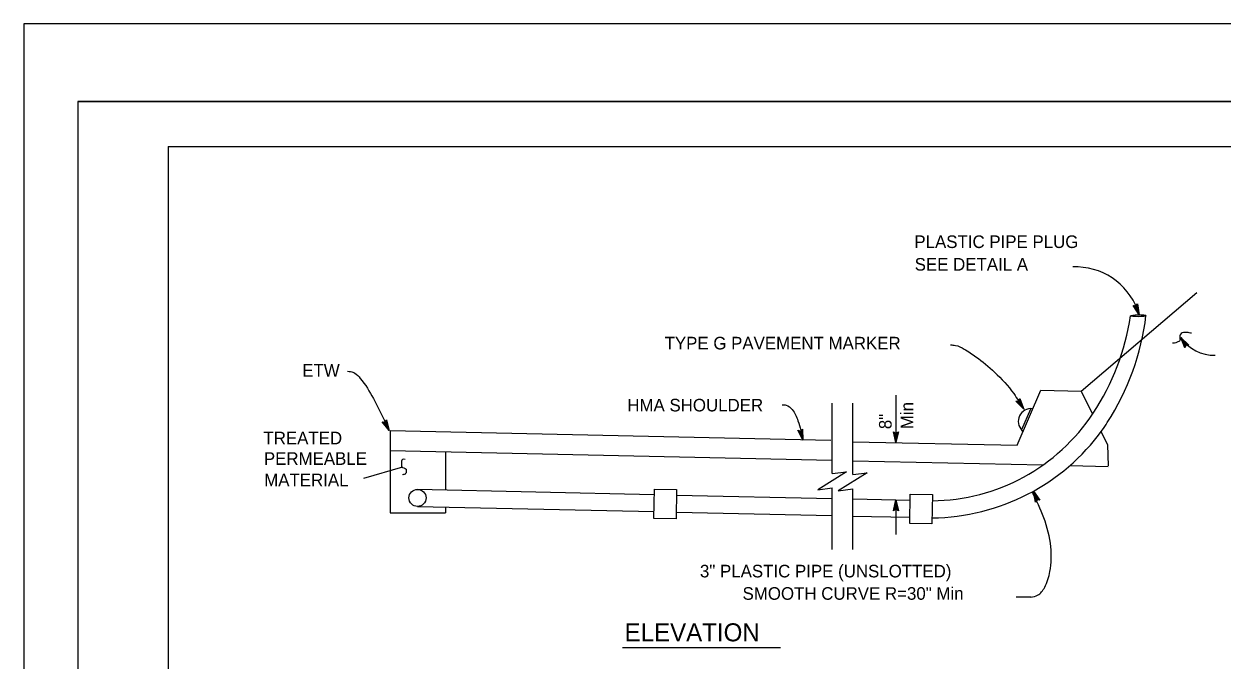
# Model space of a CAD drawing. Extents: x -893 to 867, y -474 to 712.
# Drawn here: x -893 to -228, y 359 to 712 of the extents above; entities that cross this region are included whole.
import ezdxf

# ---------------------------------------------------------------- set-up
doc = ezdxf.new("R2010")
doc.units = 0
for name, color, linetype in [('10 Sheet Format', 7, 'Continuous'), ('56 Stage 3 Anno', 7, 'Continuous'), ('57 Undefined', 7, 'Continuous'), ('60 Nongeo Data', 7, 'Continuous')]:
    doc.layers.add(name, color=color, linetype=linetype)

msp = doc.modelspace()

# ---------------------------------------------------------------- linework, layer by layer
at = {"layer": '10 Sheet Format'}
for p, q in [((-863.46, 668.96), (-863.46, -431.04)), ((-863.46, 668.96), (836.55, 668.96)), ((-813.45, 643.96), (811.55, 643.96)), ((-813.45, 643.96), (-813.45, -406.04))]:
    msp.add_line(p, q, dxfattribs=at)
for points in [[(-893.46, -474.04), (866.55, -474.04), (866.55, 711.96), (-893.46, 711.96)], [(-863.46, -431.04), (836.55, -431.04), (836.55, 668.96), (-863.46, 668.96)]]:
    msp.add_lwpolyline(points, close=True, dxfattribs=at)
at = {"layer": '56 Stage 3 Anno'}
for p, q in [((-274.3, 550.48), (-277.66, 555.63)), ((-277.66, 555.63), (-277.66, 555.63)), ((-277.66, 555.63), (-276.13, 555.35)), ((-274.79, 551.78), (-277.24, 555.54)), ((-275.27, 553.07), (-276.85, 555.49)), ((-275.75, 554.36), (-276.43, 555.4)), ((-276.13, 555.35), (-275.16, 556.57)), ((-275.93, 555.61), (-275.75, 554.36)), ((-275.67, 555.9), (-275.27, 553.07)), ((-275.41, 556.24), (-274.78, 551.77)), ((-275.16, 556.57), (-275.16, 556.57)), ((-275.16, 556.57), (-274.3, 550.48)), ((-274.3, 550.48), (-274.3, 550.48)), ((-248.9, 532.08), (-251.13, 537.81)), ((-251.13, 537.81), (-251.13, 537.81)), ((-251.13, 537.81), (-246.68, 533.56)), ((-248.72, 532.46), (-250.36, 536.66)), ((-250.35, 536.65), (-247.11, 533.56)), ((-248.55, 532.85), (-249.59, 535.51)), ((-249.59, 535.51), (-247.5, 533.51)), ((-248.23, 533.49), (-248.9, 532.08)), ((-248.36, 533.19), (-248.82, 534.36)), ((-248.82, 534.36), (-247.93, 533.51)), ((-246.68, 533.56), (-248.23, 533.49)), ((-246.68, 533.56), (-246.68, 533.56)), ((-248.9, 532.08), (-248.9, 532.08)), ((-409.33, 505.73), (-409.33, 479.41)), ((-342.8, 502.4), (-341.25, 502.45)), ((-338.43, 498.08), (-342.8, 502.4)), ((-342.8, 502.4), (-342.8, 502.4)), ((-339.18, 499.25), (-342.37, 502.39)), ((-339.92, 500.4), (-341.99, 502.43)), ((-340.67, 501.56), (-341.56, 502.43)), ((-341.25, 502.45), (-340.56, 503.85)), ((-341.11, 502.74), (-340.67, 501.56)), ((-340.92, 503.08), (-339.92, 500.4)), ((-340.74, 503.47), (-339.17, 499.24)), ((-340.56, 503.85), (-340.56, 503.85)), ((-340.56, 503.85), (-338.43, 498.08)), ((-338.43, 498.08), (-338.43, 498.08)), ((-690.68, 486.19), (-694.53, 490.98)), ((-694.53, 490.98), (-694.53, 490.98)), ((-694.53, 490.98), (-692.98, 490.85)), ((-691.3, 487.44), (-694.1, 490.93)), ((-691.9, 488.67), (-693.71, 490.92)), ((-692.51, 489.91), (-693.29, 490.87)), ((-692.98, 490.85), (-692.14, 492.17)), ((-692.81, 491.13), (-692.51, 489.91)), ((-692.58, 491.44), (-691.9, 488.67)), ((-692.36, 491.81), (-691.29, 487.43)), ((-692.14, 492.17), (-692.14, 492.17)), ((-692.14, 492.17), (-690.68, 486.19)), ((-690.68, 486.19), (-690.68, 486.19)), ((-461.08, 480.79), (-463.81, 486.3)), ((-463.81, 486.3), (-463.81, 486.3)), ((-463.81, 486.3), (-462.33, 485.84)), ((-461.42, 482.14), (-463.4, 486.16)), ((-461.74, 483.48), (-463.03, 486.07)), ((-462.07, 484.82), (-462.62, 485.93)), ((-462.33, 485.84), (-461.22, 486.94)), ((-462.1, 486.08), (-462.07, 484.82)), ((-461.8, 486.33), (-461.74, 483.48)), ((-461.51, 486.64), (-461.41, 482.13)), ((-461.22, 486.94), (-461.22, 486.94)), ((-461.22, 486.94), (-461.08, 480.79)), ((-461.08, 480.79), (-461.08, 480.79)), ((-409.33, 479.41), (-410.66, 485.41)), ((-410.66, 485.41), (-410.66, 485.41)), ((-410.66, 485.41), (-409.33, 484.61)), ((-409.34, 480.8), (-410.3, 485.18)), ((-409.33, 482.18), (-409.96, 485)), ((-409.33, 483.56), (-409.6, 484.77)), ((-409.33, 484.61), (-407.99, 485.41)), ((-407.99, 485.41), (-409.33, 479.41)), ((-408.35, 485.2), (-409.33, 480.79)), ((-408.71, 484.96), (-409.33, 482.18)), ((-409.05, 484.79), (-409.33, 483.56)), ((-409.33, 479.41), (-409.33, 479.41)), ((-407.99, 485.41), (-407.99, 485.41)), ((-704.71, 459.6), (-683.17, 465.94)), ((-331.85, 446.42), (-333.08, 452.44)), ((-333.08, 452.44), (-333.08, 452.44)), ((-333.08, 452.44), (-329.41, 447.51)), ((-410.67, 441.61), (-409.33, 447.61)), ((-410.32, 441.83), (-409.33, 446.23)), ((-409.33, 447.61), (-409.33, 447.61)), ((-409.33, 447.61), (-408, 441.61)), ((-409.33, 447.61), (-409.33, 428.39)), ((-409.33, 446.22), (-408.36, 441.85)), ((-331.61, 446.76), (-332.52, 451.18)), ((-332.51, 451.17), (-329.84, 447.58)), ((-331.38, 447.12), (-331.95, 449.92)), ((-331.95, 449.92), (-330.23, 447.6)), ((-330.95, 447.7), (-331.85, 446.42)), ((-331.85, 446.42), (-331.85, 446.42)), ((-331.14, 447.43), (-331.39, 448.66)), ((-331.39, 448.66), (-330.65, 447.67)), ((-329.41, 447.51), (-330.95, 447.7)), ((-329.41, 447.51), (-329.41, 447.51)), ((-409.33, 442.41), (-410.67, 441.61)), ((-410.67, 441.61), (-410.67, 441.61)), ((-409.96, 442.06), (-409.33, 444.85)), ((-409.61, 442.24), (-409.34, 443.47)), ((-409.34, 443.47), (-409.07, 442.26)), ((-409.33, 444.85), (-408.71, 442.03)), ((-408, 441.61), (-409.33, 442.41)), ((-408, 441.61), (-408, 441.61)), ((-334.33, 393.56), (-342.69, 393.52))]:
    msp.add_line(p, q, dxfattribs=at)
for centre, radius, start, end in [((-309.65, 540.23), 36.78, 20.62056, 92.41586), ((-232.65, 550.21), 22.26, 213.85721, 271.22235)]:
    msp.add_arc(centre, radius, start, end, dxfattribs=at)
for points in [[(-245.29, 540.14), (-247.78, 540.64), (-248.78, 540.64), (-249.78, 540.64), (-251.77, 538.65), (-251.77, 536.15), (-253.26, 535.16), (-254.76, 534.66), (-255.76, 534.66)], [(-379.08, 533.69), (-376.31, 533.44), (-371.51, 531.42), (-364.94, 527.12), (-354.59, 518.54), (-343.98, 506.67), (-338.43, 498.08)], [(-713.9, 519.06), (-712.11, 518.89), (-709.79, 517.99), (-706.75, 515.13), (-699.43, 503.88), (-690.68, 486.19)], [(-472.47, 500.48), (-470.22, 500.2), (-466.99, 497.81), (-463.75, 491.62), (-461.08, 480.79)], [(-681.84, 470.11), (-683.33, 470.11), (-683.83, 469.11), (-683.83, 467.62), (-683.83, 466.12), (-681.34, 464.63), (-681.34, 463.63), (-681.34, 462.63), (-682.83, 461.64), (-683.33, 461.64)], [(-334.5, 393.58), (-330.69, 394.69), (-326.78, 399.09), (-323.85, 407.89), (-323.36, 421.58), (-327.27, 437.72), (-333.62, 451.9)]]:
    msp.add_spline(points, degree=3, dxfattribs=at)
at = {"layer": '57 Undefined'}
msp.add_line((-561.14, 365.73), (-473.41, 365.73), dxfattribs=at)
at = {"layer": '60 Nongeo Data'}
for p, q in [((-306.53, 508.1), (-242.37, 562.81)), ((-342.08, 477.94), (-328.91, 508.54)), ((-328.91, 508.54), (-306.53, 508.1)), ((-306.53, 508.09), (-300.17, 495.17)), ((-444.8, 479.94), (-444.8, 501.32)), ((-433.38, 461.73), (-433.38, 501.32)), ((-339.39, 486.64), (-334.47, 498.12)), ((-690.23, 486.18), (-690.23, 440.47)), ((-690.23, 486.18), (-445.45, 480.84)), ((-339.4, 486.25), (-339.09, 485.6)), ((-444.8, 462.25), (-444.8, 481.05)), ((-433.3, 479.94), (-342.08, 477.94)), ((-295.37, 485.41), (-291.82, 478.21)), ((-690.23, 475.11), (-444.86, 469.64)), ((-659.51, 474.1), (-659.51, 453.1)), ((-291.82, 478.21), (-291.59, 466.48)), ((-433.37, 469.39), (-327.76, 467.03)), ((-312.71, 466.7), (-291.6, 466.23)), ((-674.95, 453.53), (-543.5, 450.6)), ((-444.8, 420.04), (-444.8, 454.25)), ((-433.38, 420.04), (-433.38, 453.73)), ((-531.27, 450.33), (-444.76, 448.4)), ((-433.36, 448.15), (-401.51, 447.44)), ((-690.23, 440.47), (-659.51, 440.47)), ((-675, 444.03), (-543.58, 441.1)), ((-659.51, 443.57), (-659.51, 440.47)), ((-531.27, 440.83), (-444.86, 438.9)), ((-433.41, 438.65), (-401.59, 437.94))]:
    msp.add_line(p, q, dxfattribs=at)
for points in [[(-444.8, 462.25), (-436.8, 463.25), (-452.8, 453.25), (-444.8, 454.25)], [(-433.38, 461.73), (-425.38, 462.73), (-441.38, 452.73), (-433.38, 453.73)]]:
    msp.add_lwpolyline(points, dxfattribs=at)
for points in [[(-543.43, 453.53), (-531.15, 453.31), (-531.43, 437.07), (-543.72, 437.29)], [(-401.43, 450.74), (-389.15, 450.53), (-389.44, 434.29), (-401.72, 434.5)]]:
    msp.add_lwpolyline(points, close=True, dxfattribs=at)
msp.add_circle((-674.97, 448.72), 4.75, dxfattribs=at)
for centre, radius, start, end in [((-414.48, 570.89), 137.06, 326.78113, 351.1675), ((-406.71, 565.73), 137.06, 326.78113, 353.38994), ((-390.24, 555.54), 108.38, 270.51716, 326.54894), ((-334.3, 491.2), 7.11, 84.5456, 224.11258), ((-390.24, 555.54), 117.88, 270.51716, 324.01753), ((-392.53, 552.26), 117.88, 325.96049, 328.48297)]:
    msp.add_arc(centre, radius, start, end, dxfattribs=at)
msp.add_ellipse((-274.8, 549.9), major_axis=(4.24, 0.06), ratio=0.12475, dxfattribs=at)

# ---------------------------------------------------------------- texts
at = {"layer": '57 Undefined'}
for s, height, p in [('PLASTIC PIPE PLUG', 7, (-399.11, 587.51)), ('SEE DETAIL A', 7, (-398.95, 574.96)), ('TYPE G PAVEMENT MARKER', 7, (-537.79, 531.19)), ('ETW', 7, (-738.96, 516.05)), ('HMA SHOULDER', 7, (-558.5, 496.75)), ('TREATED', 7, (-760.5, 478.48)), ('PERMEABLE', 7, (-760.26, 467.07)), ('MATERIAL', 7, (-760.09, 455.2)), ('3" PLASTIC PIPE (UNSLOTTED)', 7, (-518.16, 404.57)), ('SMOOTH CURVE R=30" Min', 7, (-494.51, 392.15)), ('ELEVATION', 10, (-560.02, 369.07))]:
    msp.add_text(s, height=height, dxfattribs=at).set_placement(p)
for s, p in [('Min', (-399.76, 486.91)), ('8"', (-411.76, 486.91))]:
    msp.add_text(s, height=7, rotation=90, dxfattribs=at).set_placement(p)

doc.saveas('drawing.dxf')
